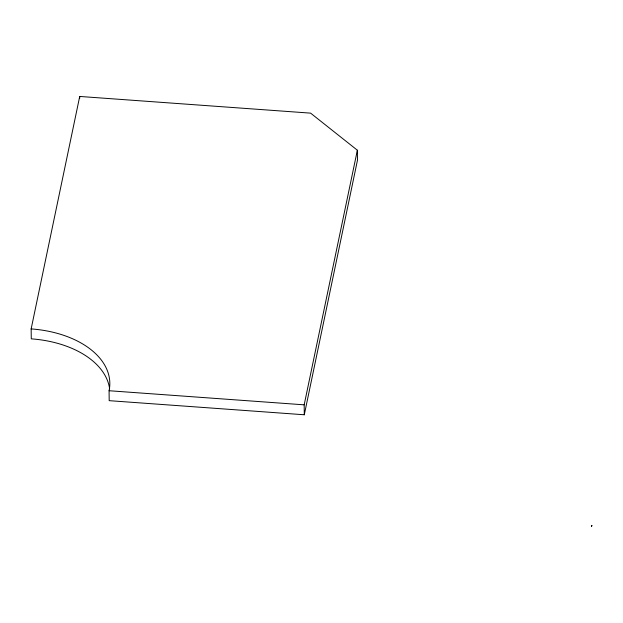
<?xml version="1.0" encoding="UTF-8"?>
<svg xmlns="http://www.w3.org/2000/svg" width="623" height="623" viewBox="0 0 623 623"><rect width="100%" height="100%" fill="white"/><g stroke="black" fill="none" stroke-linecap="round" stroke-linejoin="round"><path stroke-width="0.93" d="M31.15 328.913L79.713 96.448L310.604 113.137L357.361 150.221L357.477 160.158L304.289 414.77L109.196 400.667L109.08 390.73A90.242 55.72 -0.7 0 0 31.15 328.913L31.275 338.85A90.242 55.72 -0.7 0 1 109.625 388.838M304.289 414.77L304.172 404.833L357.361 150.221M109.08 390.73L304.172 404.833M79.713 96.448L79.736 98.255M591.85 525.446L591.5 526.544L591.85 525.446"/></g></svg>
